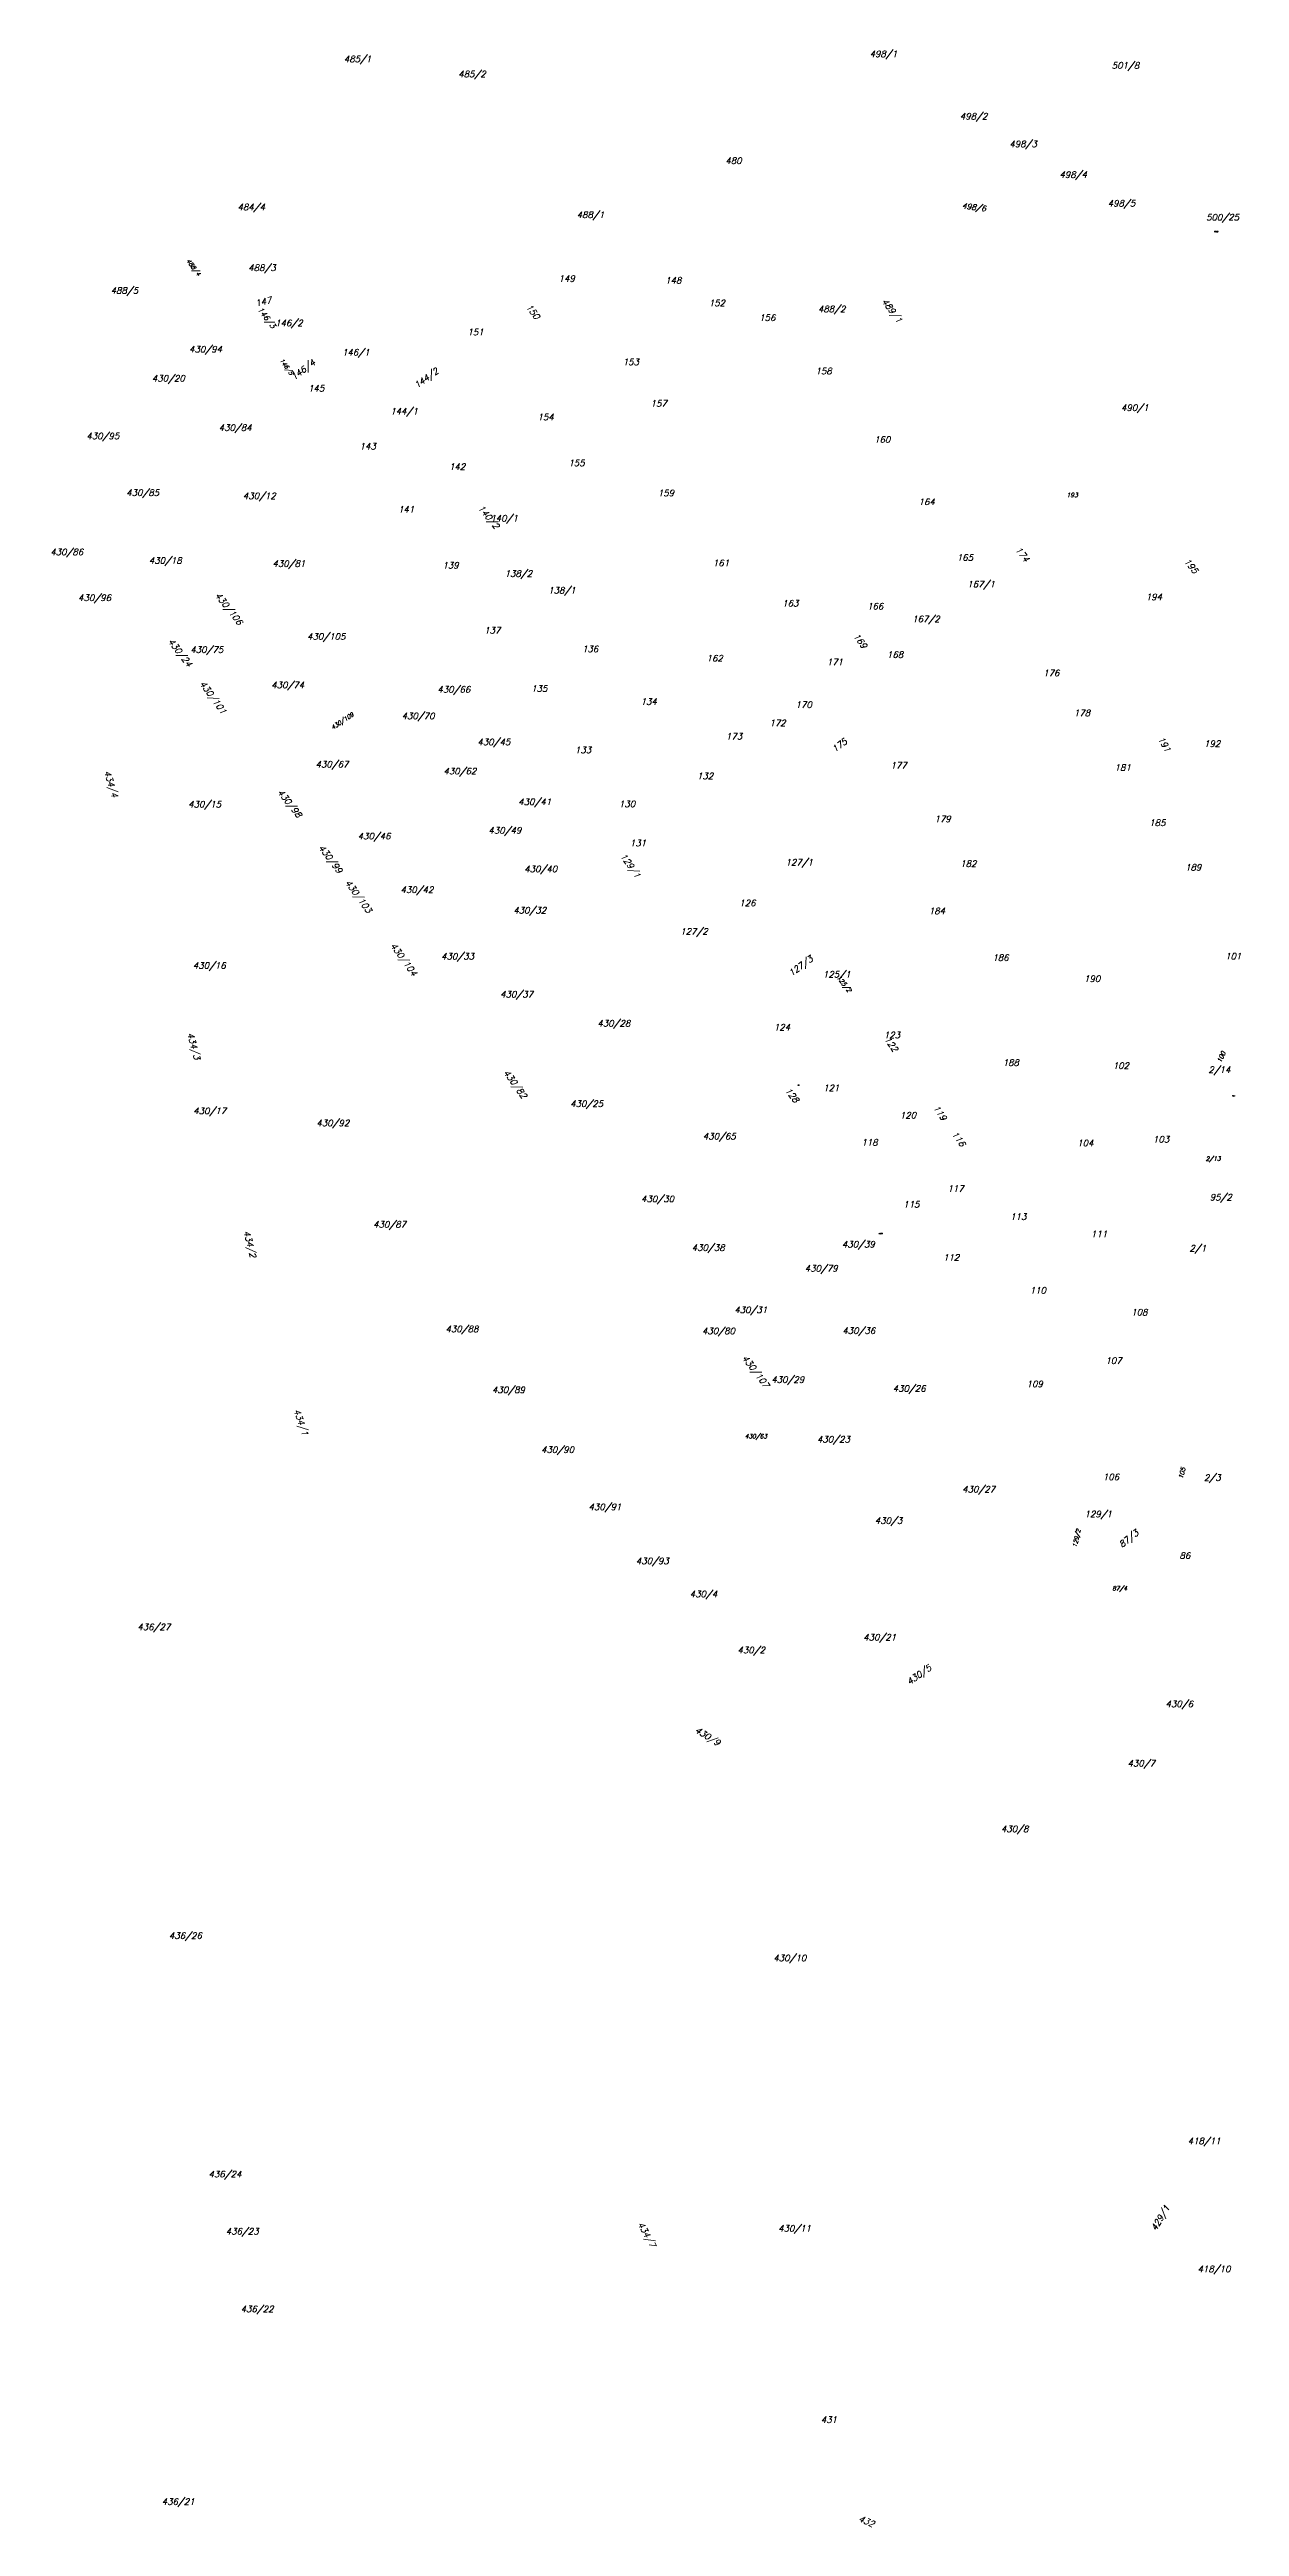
# Model space of a CAD drawing. Header units: millimetres. Extents: x -626413 to -622762, y -1174800 to -1172001.
# Drawn here: x -625460 to -625138, y -1174083 to -1173413 of the extents above; entities that cross this region are included whole.
import ezdxf
from ezdxf.enums import TextEntityAlignment as Align

# ---------------------------------------------------------------- set-up
doc = ezdxf.new("R2010")
doc.units = ezdxf.units.MM
doc.layers.add('Dobrinsko_parcelní čísla', color=7, linetype='Continuous', lineweight=0)
doc.styles.add('Style-ITALICS', font='ITALICS.shx')

msp = doc.modelspace()

# ---------------------------------------------------------------- texts
at = {"layer": 'Dobrinsko_parcelní čísla', "color": 7, "linetype": 'Continuous', "lineweight": 0, "style": 'Style-ITALICS'}
for s, height, p in [('485/1', 1.7, (-625372.71, -1173416.25)), ('498/1', 1.7, (-625230.47, -1173414.86)), ('485/2', 1.7, (-625341.76, -1173420.32)), ('501/8', 1.7, (-625164.97, -1173418)), ('498/2', 1.7, (-625206.05, -1173431.74)), ('498/3', 1.7, (-625192.67, -1173439.23)), ('480', 1.7, (-625272.55, -1173443.74)), ('498/4', 1.7, (-625179.11, -1173447.51)), ('484/4', 1.7, (-625401.48, -1173456.3)), ('498/5', 1.7, (-625166.06, -1173455.29)), ('488/1', 1.7, (-625309.73, -1173458.39)), ('500/25', 1.7, (-625137.98, -1173459.03)), ('500/25', 0.2, (-625143.65, -1173462.19)), ('488/3', 1.7, (-625398.59, -1173472.72)), ('149', 1.7, (-625317.67, -1173475.62)), ('148', 1.7, (-625288.83, -1173476.1)), ('488/5', 1.7, (-625435.79, -1173478.86)), ('152', 1.7, (-625277.05, -1173482.24)), ('488/2', 1.7, (-625244.45, -1173483.86)), ('146/2', 1.7, (-625391.29, -1173487.64)), ('151', 1.7, (-625342.35, -1173490.12)), ('156', 1.7, (-625263.41, -1173486.21)), ('430/94', 1.7, (-625413.11, -1173494.73)), ('146/1', 1.7, (-625373.2, -1173495.59)), ('430/20', 1.7, (-625423.19, -1173502.64)), ('153', 1.7, (-625300.33, -1173498.17)), ('158', 1.7, (-625248.18, -1173500.66)), ('145', 1.7, (-625385.46, -1173505.32)), ('157', 1.7, (-625292.77, -1173509.41)), ('490/1', 1.7, (-625162.46, -1173510.57)), ('430/84', 1.7, (-625405.1, -1173515.96)), ('144/1', 1.7, (-625360.13, -1173511.52)), ('154', 1.7, (-625323.38, -1173513.09)), ('430/95', 1.7, (-625440.9, -1173518.22)), ('143', 1.7, (-625371.49, -1173520.98)), ('160', 1.7, (-625232.31, -1173519.15)), ('142', 1.7, (-625347.31, -1173526.52)), ('155', 1.7, (-625315.03, -1173525.49)), ('430/85', 1.7, (-625430.13, -1173533.55)), ('430/12', 1.7, (-625398.57, -1173534.42)), ('159', 1.7, (-625290.83, -1173533.64)), ('164', 1.7, (-625220.28, -1173536.01)), ('193', 1.2, (-625181.58, -1173533.91)), ('141', 1.7, (-625361.1, -1173538.04)), ('140/1', 1.7, (-625333.06, -1173540.45)), ('430/86', 1.7, (-625450.66, -1173549.59)), ('430/18', 1.7, (-625424.01, -1173551.88)), ('430/81', 1.7, (-625390.56, -1173552.7)), ('139', 1.7, (-625349.11, -1173553.21)), ('138/2', 1.7, (-625329.2, -1173555.41)), ('161', 1.7, (-625275.92, -1173552.54)), ('165', 1.7, (-625209.93, -1173551.07)), ('430/96', 1.7, (-625443.14, -1173561.96)), ('138/1', 1.7, (-625317.42, -1173559.93)), ('163', 1.7, (-625257.17, -1173563.45)), ('167/1', 1.7, (-625204.04, -1173558.28)), ('194', 1.7, (-625158.81, -1173561.72)), ('166', 1.7, (-625234.22, -1173564.24)), ('167/2', 1.7, (-625218.95, -1173567.71)), ('430/75', 1.7, (-625412.79, -1173576)), ('430/105', 1.7, (-625379.74, -1173572.43)), ('137', 1.7, (-625337.82, -1173570.75)), ('136', 1.7, (-625311.33, -1173575.78)), ('168', 1.7, (-625228.83, -1173577.35)), ('162', 1.7, (-625277.63, -1173578.3)), ('171', 1.7, (-625245.13, -1173579.34)), ('176', 1.7, (-625186.59, -1173582.3)), ('430/74', 1.7, (-625390.89, -1173585.56)), ('430/66', 1.7, (-625345.94, -1173586.76)), ('135', 1.7, (-625325.12, -1173586.5)), ('134', 1.7, (-625295.47, -1173590.03)), ('430/70', 1.7, (-625355.62, -1173593.92)), ('172', 1.7, (-625260.65, -1173595.8)), ('170', 1.7, (-625253.54, -1173590.89)), ('178', 1.7, (-625178.25, -1173593.09)), ('430/45', 1.7, (-625335.12, -1173600.96)), ('133', 1.7, (-625313.24, -1173603.15)), ('173', 1.7, (-625272.39, -1173599.45)), ('192', 1.7, (-625143.07, -1173601.45)), ('430/67', 1.7, (-625378.91, -1173607)), ('430/62', 1.7, (-625344.3, -1173608.85)), ('132', 1.7, (-625280.23, -1173610.18)), ('177', 1.7, (-625227.91, -1173607.29)), ('181', 1.7, (-625167.25, -1173607.86)), ('430/15', 1.7, (-625413.36, -1173617.8)), ('430/41', 1.7, (-625324.08, -1173617.15)), ('130', 1.7, (-625301.35, -1173617.72)), ('179', 1.7, (-625215.99, -1173621.76)), ('185', 1.7, (-625157.89, -1173622.82)), ('430/46', 1.7, (-625367.51, -1173626.43)), ('430/49', 1.7, (-625332.13, -1173624.89)), ('131', 1.7, (-625298.38, -1173628.32)), ('430/40', 1.7, (-625322.45, -1173635.31)), ('127/1', 1.7, (-625253.22, -1173633.49)), ('182', 1.7, (-625209.01, -1173633.84)), ('189', 1.7, (-625148.19, -1173634.88)), ('430/42', 1.7, (-625355.93, -1173640.94)), ('430/32', 1.7, (-625325.41, -1173646.49)), ('126', 1.7, (-625268.78, -1173644.5)), ('184', 1.7, (-625217.52, -1173646.65)), ('127/2', 1.7, (-625281.7, -1173652.21)), ('430/16', 1.7, (-625412.1, -1173661.41)), ('430/33', 1.7, (-625344.93, -1173658.92)), ('125/1', 1.7, (-625243.09, -1173663.82)), ('186', 1.7, (-625200.32, -1173659.31)), ('101', 1.7, (-625137.34, -1173658.89)), ('430/37', 1.7, (-625328.96, -1173669.19)), ('190', 1.7, (-625175.53, -1173665.01)), ('430/28', 1.7, (-625302.66, -1173677.04)), ('124', 1.7, (-625259.43, -1173678.11)), ('123', 1.7, (-625229.68, -1173680.23)), ('188', 1.7, (-625197.53, -1173687.69)), ('102', 1.7, (-625167.76, -1173688.51)), ('2/14', 1.7, (-625140.29, -1173689.62)), ('121', 1.7, (-625246.11, -1173694.51)), ('2/14', 0.2, (-625139.07, -1173695.93)), ('430/17', 1.7, (-625411.99, -1173700.72)), ('430/92', 1.7, (-625378.68, -1173704)), ('430/25', 1.7, (-625310.03, -1173698.8)), ('120', 1.7, (-625225.34, -1173701.93)), ('430/65', 1.7, (-625274.13, -1173707.6)), ('118', 1.7, (-625235.76, -1173709.27)), ('104', 1.7, (-625177.37, -1173709.41)), ('103', 1.7, (-625156.87, -1173708.41)), ('2/13', 1.139, (-625142.98, -1173713.35)), ('430/30', 1.7, (-625290.83, -1173724.52)), ('117', 1.7, (-625212.44, -1173721.74)), ('95/2', 1.7, (-625139.92, -1173724.08)), ('430/87', 1.7, (-625363.33, -1173731.44)), ('115', 1.7, (-625224.42, -1173726.01)), ('113', 1.7, (-625195.5, -1173729.35)), ('430/38', 1.7, (-625277.14, -1173737.72)), ('430/39', 1.7, (-625236.51, -1173736.82)), ('430/39', 0.2, (-625234.41, -1173733.16)), ('111', 1.7, (-625173.65, -1173734.06)), ('2/1', 1.7, (-625146.86, -1173737.88)), ('430/79', 1.7, (-625246.57, -1173743.35)), ('112', 1.7, (-625213.67, -1173740.38)), ('110', 1.7, (-625190.21, -1173749.3)), ('430/31', 1.7, (-625265.62, -1173754.54)), ('108', 1.7, (-625162.75, -1173755.18)), ('430/88', 1.7, (-625343.75, -1173759.73)), ('430/80', 1.7, (-625274.36, -1173760.27)), ('430/36', 1.7, (-625236.39, -1173760.18)), ('107', 1.7, (-625169.74, -1173768.26)), ('430/89', 1.7, (-625331.17, -1173776.17)), ('430/29', 1.7, (-625255.61, -1173773.39)), ('430/26', 1.7, (-625222.77, -1173775.81)), ('109', 1.7, (-625191.06, -1173774.6)), ('430/63', 1.139, (-625265.68, -1173788.44)), ('430/23', 1.7, (-625243.25, -1173789.56)), ('430/90', 1.7, (-625317.88, -1173792.36)), ('430/27', 1.7, (-625203.96, -1173803.06)), ('106', 1.7, (-625170.42, -1173799.71)), ('2/3', 1.7, (-625142.94, -1173799.9)), ('430/91', 1.7, (-625305.06, -1173807.83)), ('430/3', 1.7, (-625229.07, -1173811.53)), ('129/1', 1.7, (-625172.33, -1173809.77)), ('430/93', 1.7, (-625292.25, -1173822.46)), ('86', 1.7, (-625151.16, -1173820.98)), ('430/4', 1.7, (-625279.13, -1173831.4)), ('87/4', 1.139, (-625168.26, -1173829.57)), ('436/27', 1.7, (-625427.11, -1173840.3)), ('430/21', 1.7, (-625230.75, -1173843.1)), ('430/2', 1.7, (-625266.22, -1173846.56)), ('430/6', 1.7, (-625150.41, -1173861.12)), ('430/7', 1.7, (-625160.7, -1173877.19)), ('430/8', 1.7, (-625194.94, -1173894.92)), ('436/26', 1.7, (-625418.57, -1173923.8)), ('430/10', 1.7, (-625255.06, -1173929.83)), ('418/11', 1.7, (-625142.97, -1173979.34)), ('436/24', 1.7, (-625407.87, -1173988.29)), ('436/23', 1.7, (-625403.21, -1174003.77)), ('430/11', 1.7, (-625253.76, -1174002.96)), ('418/10', 1.7, (-625140.29, -1174013.93)), ('436/22', 1.7, (-625399.18, -1174024.77)), ('431', 1.7, (-625246.73, -1174054.72)), ('436/21', 1.7, (-625420.52, -1174076.85))]:
    msp.add_text(s, height=height, dxfattribs=at).set_placement(p, align=Align.RIGHT)
for s, height, rotation, p in [('498/6', 1.5, 353, (-625206.51, -1173456.59)), ('488/4', 1.2, 306, (-625419.74, -1173474.18)), ('147', 1.7, 13, (-625399.61, -1173481.37)), ('150', 1.7, 307, (-625328.35, -1173485.97)), ('489/1', 1.7, 306, (-625230.34, -1173486.92)), ('146/3', 1.5, 307, (-625399.64, -1173488.39)), ('146/5', 1.139, 305, (-625394.68, -1173500.96)), ('146/4', 1.7, 37, (-625387.7, -1173497.87)), ('144/2', 1.7, 36, (-625354.36, -1173500.2)), ('140/2', 1.7, 309, (-625339.28, -1173542.64)), ('174', 1.7, 307, (-625195.93, -1173551.59)), ('195', 1.7, 308, (-625150.22, -1173554.73)), ('430/106', 1.7, 308, (-625408.73, -1173568.63)), ('430/24', 1.7, 308, (-625422.37, -1173579.95)), ('169', 1.7, 305, (-625239.85, -1173575.01)), ('430/101', 1.7, 306, (-625413.18, -1173592.72)), ('430/109', 1.139, 34, (-625377.36, -1173592.97)), ('175', 1.7, 37, (-625243.82, -1173600.36)), ('191', 1.7, 301, (-625157.76, -1173603)), ('434/4', 1.7, 287, (-625442.84, -1173615.23)), ('430/98', 1.7, 308, (-625392.73, -1173620.72)), ('430/99', 1.7, 307, (-625381.75, -1173635.79)), ('129/1', 1.7, 305, (-625301.16, -1173637.05)), ('430/103', 1.7, 306, (-625373.83, -1173646.51)), ('430/104', 1.7, 306, (-625361.59, -1173663.55)), ('127/3', 1.7, 36, (-625253.07, -1173659.19)), ('125/2', 1.2, 308, (-625243.68, -1173667.94)), ('434/3', 1.7, 285, (-625420.58, -1173686.13)), ('122', 1.7, 305, (-625231.49, -1173684.06)), ('430/82', 1.7, 306, (-625331.86, -1173696.7)), ('100', 1.2, 65, (-625141.58, -1173684.19)), ('128', 1.7, 308, (-625258.19, -1173697.83)), ('128', 0.2, 359, (-625256.94, -1173693.06)), ('119', 1.7, 303, (-625218.36, -1173702.66)), ('116', 1.7, 305, (-625213.25, -1173709.71)), ('434/2', 1.7, 284, (-625405.48, -1173739.68)), ('430/107', 1.7, 307, (-625266.28, -1173774.98)), ('434/1', 1.7, 289, (-625391.31, -1173787.83)), ('105', 1.2, 76, (-625152.44, -1173796.51)), ('129/2', 1.139, 77, (-625180.82, -1173813.17)), ('87/3', 1.7, 39, (-625164.97, -1173814.34)), ('430/5', 1.7, 35, (-625221.01, -1173850.94)), ('430/9', 1.7, 328, (-625279.03, -1173871.7)), ('429/1', 1.7, 59, (-625156.64, -1173996.57)), ('434/7', 1.7, 299, (-625297.13, -1174007.42)), ('432', 1.7, 336, (-625237.1, -1174082.96))]:
    msp.add_text(s, height=height, rotation=rotation, dxfattribs=at).set_placement(p, align=Align.RIGHT)

doc.saveas('drawing.dxf')
